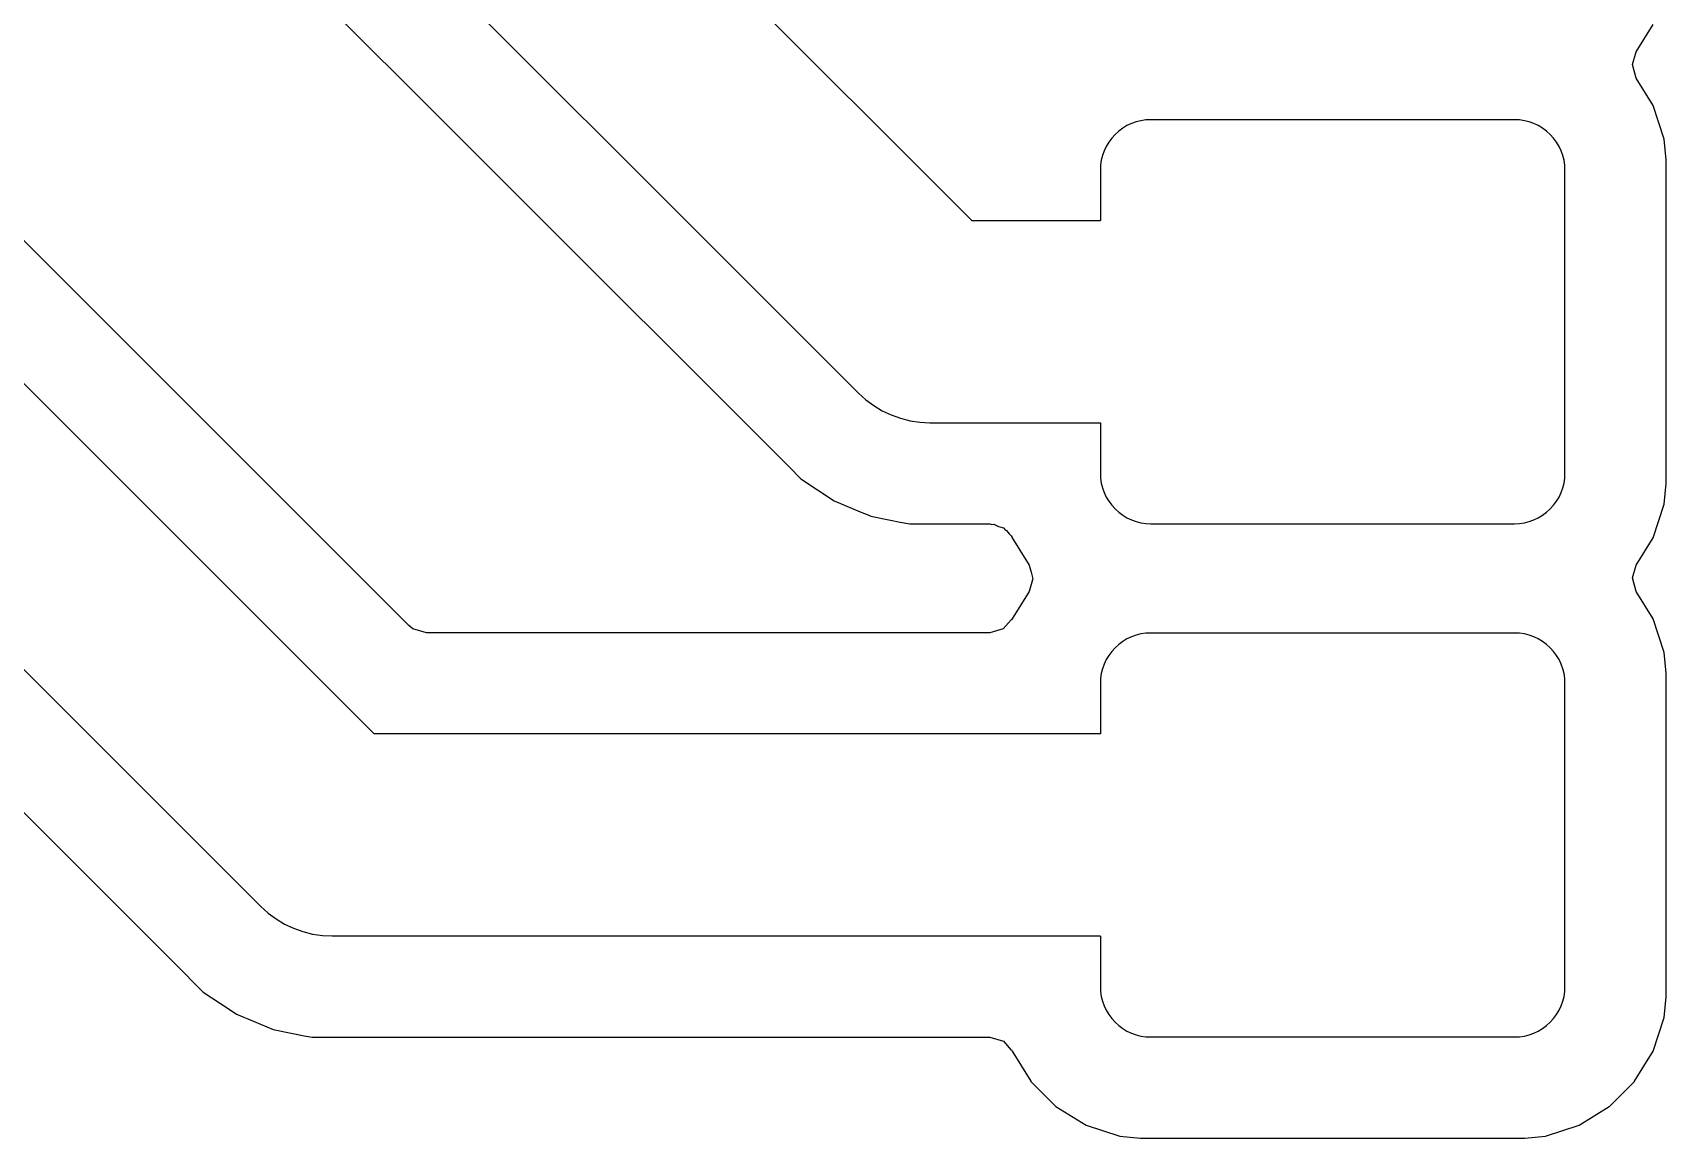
# Model space of a CAD drawing. Header units: metres. Extents: x 85.4 to 154.6, y -104.6 to -40.4.
# Drawn here: x 127.57 to 135.65, y -87.55 to -82.08 of the extents above; entities that cross this region are included whole.
import ezdxf

# ---------------------------------------------------------------- set-up
doc = ezdxf.new("R2010")
doc.units = ezdxf.units.M

msp = doc.modelspace()

# ---------------------------------------------------------------- linework, layer by layer
for points in [[(128.669, -81.5875), (131.2296, -84.1481), (131.2296, -84.1481), (131.3118, -84.2304), (131.3689, -84.2875), (131.3689, -84.2875), (131.3689, -84.2875), (131.3689, -84.2875), (131.3689, -84.2875), (131.3689, -84.2875), (131.369, -84.2875), (131.369, -84.2875), (131.369, -84.2875), (131.369, -84.2875), (131.369, -84.2875), (131.369, -84.2875), (131.369, -84.2875), (131.369, -84.2876), (131.5329, -84.397), (131.5329, -84.3971), (131.5329, -84.3971), (131.5329, -84.3971), (131.5329, -84.3971), (131.5329, -84.3971), (131.5329, -84.3971), (131.5329, -84.3971), (131.5329, -84.3971), (131.5329, -84.3971), (131.5329, -84.3971), (131.5329, -84.3971), (131.5329, -84.3971), (131.5329, -84.3971), (131.5329, -84.3971), (131.533, -84.3971), (131.6617, -84.4504), (131.7046, -84.4682), (131.715, -84.4725), (131.715, -84.4725), (131.715, -84.4725), (131.7151, -84.4725), (131.7151, -84.4725), (131.7151, -84.4725), (131.7151, -84.4725), (131.7151, -84.4725), (131.7151, -84.4725), (131.7151, -84.4725), (131.7151, -84.4725), (131.7151, -84.4725), (131.7151, -84.4725), (131.7151, -84.4725), (131.8118, -84.4918), (131.8601, -84.5014), (131.9084, -84.511), (131.9084, -84.511), (131.9084, -84.511), (131.9084, -84.511), (131.9084, -84.511), (131.9085, -84.511), (131.9085, -84.511), (131.9085, -84.511), (131.9085, -84.511), (131.9085, -84.511), (131.9085, -84.511), (131.9085, -84.511), (131.9085, -84.511), (131.9085, -84.511), (132.304, -84.511), (132.3139, -84.5139), (132.3139, -84.5139), (132.3139, -84.5139), (132.3139, -84.5139), (132.3139, -84.5139), (132.3139, -84.5139), (132.314, -84.5139), (132.314, -84.5139), (132.314, -84.5139), (132.314, -84.5139), (132.314, -84.5139), (132.314, -84.5139), (132.314, -84.5139), (132.314, -84.5139), (132.314, -84.5139), (132.314, -84.5139), (132.314, -84.5139), (132.314, -84.5139), (132.3141, -84.5139), (132.3141, -84.5139), (132.3141, -84.5139), (132.3141, -84.5139), (132.3141, -84.5139), (132.3141, -84.5139), (132.3141, -84.5139), (132.3141, -84.5139), (132.3243, -84.5127), (132.3468, -84.5236), (132.3468, -84.5236), (132.3468, -84.5236), (132.3468, -84.5236), (132.3468, -84.5236), (132.3468, -84.5236), (132.3468, -84.5236), (132.3468, -84.5236), (132.3468, -84.5236), (132.3468, -84.5236), (132.3468, -84.5236), (132.3469, -84.5236), (132.3469, -84.5236), (132.3469, -84.5236), (132.3709, -84.5306), (132.3792, -84.5392), (132.3792, -84.5392), (132.3792, -84.5392), (132.3793, -84.5392), (132.3793, -84.5392), (132.3793, -84.5392), (132.3793, -84.5392), (132.3793, -84.5392), (132.3793, -84.5392), (132.3793, -84.5392), (132.3793, -84.5392), (132.3793, -84.5392), (132.3793, -84.5392), (132.3793, -84.5392), (132.3793, -84.5392), (132.3793, -84.5393), (132.3793, -84.5393), (132.3793, -84.5393), (132.3793, -84.5393), (132.3793, -84.5393), (132.3794, -84.5393), (132.3794, -84.5393), (132.3794, -84.5393), (132.3794, -84.5393), (132.3794, -84.5393), (132.3794, -84.5393), (132.3869, -84.5429), (132.3993, -84.5597), (132.3993, -84.5597), (132.3993, -84.5597), (132.3993, -84.5597), (132.3993, -84.5597), (132.3993, -84.5597), (132.3993, -84.5597), (132.3993, -84.5597), (132.4094, -84.57), (132.4141, -84.5777), (132.4147, -84.5795), (132.4147, -84.5795), (132.4147, -84.5795), (132.4147, -84.5795), (132.4147, -84.5795), (132.4147, -84.5795), (132.4147, -84.5795), (132.4147, -84.5795), (132.4147, -84.5796), (132.4147, -84.5796), (132.4147, -84.5796), (132.4148, -84.5796), (132.4148, -84.5796), (132.4148, -84.5796), (132.4984, -84.7153), (132.4985, -84.7154), (132.5076, -84.7489), (132.5076, -84.7489), (132.5076, -84.7489), (132.5167, -84.7823), (132.5167, -84.7823), (132.5167, -84.7823), (132.5167, -84.7823), (132.5167, -84.7824), (132.5167, -84.7824), (132.5167, -84.7824), (132.5167, -84.7824), (132.5167, -84.7824), (132.5167, -84.7824), (132.5167, -84.7824), (132.5167, -84.7824), (132.5167, -84.7824), (132.5167, -84.7824), (132.5167, -84.7824), (132.5167, -84.7824), (132.5167, -84.7824), (132.5167, -84.7824), (132.5167, -84.7825), (132.5167, -84.7825), (132.5167, -84.7825), (132.5167, -84.7825), (132.5167, -84.7825), (132.5167, -84.7825), (132.5167, -84.7825), (132.5167, -84.7825), (132.5167, -84.7825), (132.5167, -84.7825), (132.5167, -84.7825), (132.5167, -84.7825), (132.5167, -84.7826), (132.5167, -84.7826), (132.5167, -84.7826), (132.5167, -84.7826), (132.5167, -84.7826), (132.5167, -84.7826), (132.5167, -84.7826), (132.5167, -84.7826), (132.5167, -84.7826), (132.5167, -84.7826), (132.5154, -84.7866), (132.5154, -84.7866), (132.5154, -84.7866), (132.5154, -84.7866), (132.5154, -84.7866), (132.5154, -84.7866), (132.5154, -84.7866), (132.4983, -84.8449), (132.4112, -84.9861), (132.4099, -84.9853), (132.4099, -84.9853), (132.4099, -84.9853), (132.4098, -84.9853), (132.4098, -84.9853), (132.4098, -84.9853), (132.4098, -84.9853), (132.4098, -84.9853), (132.4098, -84.9852), (132.4098, -84.9852), (132.4098, -84.9852), (132.4098, -84.9852), (132.4098, -84.9852), (132.4098, -84.9852), (132.4098, -84.9852), (132.4098, -84.9852), (132.4098, -84.9852), (132.4097, -84.9852), (132.4097, -84.9852), (132.4097, -84.9852), (132.4097, -84.9852), (132.4097, -84.9852), (132.4097, -84.9852), (132.4097, -84.9852), (132.4097, -84.9852), (132.4097, -84.9852), (132.4097, -84.9852), (132.4097, -84.9852), (132.4097, -84.9852), (132.4096, -84.9852), (132.4096, -84.9852), (132.4096, -84.9852), (132.4096, -84.9852), (132.4096, -84.9852), (132.4096, -84.9852), (132.4096, -84.9852), (132.4096, -84.9852), (132.4096, -84.9852), (132.4096, -84.9852), (132.4096, -84.9852), (132.4096, -84.9852), (132.4095, -84.9852), (132.4095, -84.9852), (132.4095, -84.9852), (132.4095, -84.9852), (132.4095, -84.9852), (132.4095, -84.9852), (132.4095, -84.9852), (132.4095, -84.9852), (132.4095, -84.9852), (132.4095, -84.9852), (132.4095, -84.9852), (132.4095, -84.9852), (132.4094, -84.9852), (132.4094, -84.9852), (132.4094, -84.9852), (132.4094, -84.9852), (132.4094, -84.9852), (132.4094, -84.9852), (132.4094, -84.9852), (132.4094, -84.9853), (132.4094, -84.9853), (132.4094, -84.9853), (132.4094, -84.9853), (132.4094, -84.9853), (132.4094, -84.9853), (132.4093, -84.9853), (132.4093, -84.9853), (132.4093, -84.9853), (132.4093, -84.9853), (132.4093, -84.9853), (132.4093, -84.9853), (132.4093, -84.9853), (132.4093, -84.9853), (132.4093, -84.9853), (132.4093, -84.9853), (132.4093, -84.9853), (132.4093, -84.9853), (132.4093, -84.9853), (132.4093, -84.9853), (132.4093, -84.9853), (132.4092, -84.9854), (132.4092, -84.9854), (132.4092, -84.9854), (132.4092, -84.9854), (132.4092, -84.9854), (132.37, -85.0299), (132.304, -85.049), (129.5159, -85.049), (129.449, -85.0294), (129.4284, -85.0128), (120.9572, -76.5416)], [(119.5666, -77.2734), (128.6966, -86.4034), (128.733, -86.4363), (128.7724, -86.4655), (128.8144, -86.4907), (128.8588, -86.5117), (128.9049, -86.5282), (128.9525, -86.5401), (129.001, -86.5473), (129.05, -86.5498), (132.85, -86.5498), (132.85, -86.5498), (132.85, -86.5498), (132.85, -86.5498), (132.85, -86.5498), (132.85, -86.5498), (132.85, -86.5498), (132.85, -86.5498), (132.8501, -86.5498), (132.8501, -86.5498), (132.8501, -86.5498), (132.8501, -86.5498), (132.8501, -86.5498), (132.8501, -86.5498), (132.8501, -86.5498), (132.8501, -86.5498), (132.8501, -86.5498), (132.8501, -86.5498), (132.8501, -86.5498), (132.8501, -86.5498), (132.8502, -86.5498), (132.8502, -86.5498), (132.8502, -86.5498), (132.8502, -86.5498), (132.8502, -86.5498), (132.8502, -86.5498), (132.8502, -86.5498), (132.8502, -86.5498), (132.8502, -86.5498), (132.8502, -86.5498), (132.8502, -86.5498), (132.8502, -86.5498), (132.8502, -86.5498), (132.8503, -86.5498), (132.8503, -86.5498), (132.8503, -86.5498), (132.8503, -86.5498), (132.8503, -86.5498), (132.8503, -86.5498), (132.8503, -86.5498), (132.8503, -86.5498), (132.8503, -86.5499), (132.8503, -86.5499), (132.8503, -86.5499), (132.8503, -86.5499), (132.8503, -86.5499), (132.8503, -86.5499), (132.8503, -86.5499), (132.8504, -86.5499), (132.8504, -86.5499), (132.8504, -86.5499), (132.8504, -86.5499), (132.8504, -86.5499), (132.8504, -86.5499), (132.8504, -86.5499), (132.8504, -86.5499), (132.8504, -86.5499), (132.8504, -86.55), (132.8504, -86.55), (132.8504, -86.55), (132.8504, -86.55), (132.8504, -86.55), (132.8504, -86.55), (132.8504, -86.55), (132.8504, -86.55), (132.8504, -86.55), (132.8504, -86.55), (132.8504, -86.55), (132.8504, -86.55), (132.8505, -86.55), (132.8505, -86.55), (132.8505, -86.55), (132.8505, -86.5501), (132.8505, -86.5501), (132.8505, -86.5501), (132.8505, -86.5501), (132.8505, -86.5501), (132.8505, -86.5501), (132.8505, -86.5501), (132.8505, -86.5501), (132.8505, -86.5501), (132.8505, -86.5501), (132.8505, -86.5501), (132.8505, -86.5501), (132.8505, -86.5502), (132.8505, -86.5502), (132.8505, -86.5502), (132.8505, -86.5502), (132.8505, -86.5502), (132.8505, -86.5502), (132.8505, -86.5502), (132.8505, -86.5502), (132.8505, -86.5502), (132.8505, -86.5502), (132.8505, -86.5502), (132.8505, -86.5502), (132.8505, -86.5502), (132.8505, -86.5503), (132.8505, -86.8), (132.8517, -86.8245), (132.8553, -86.8487), (132.8612, -86.8724), (132.8695, -86.8955), (132.88, -86.9176), (132.8925, -86.9386), (132.9071, -86.9583), (132.9236, -86.9764), (132.9417, -86.9929), (132.9614, -87.0075), (132.9824, -87.02), (133.0045, -87.0305), (133.0276, -87.0388), (133.0513, -87.0447), (133.0755, -87.0483), (133.1, -87.0495), (134.9, -87.0495), (134.9245, -87.0483), (134.9487, -87.0447), (134.9724, -87.0388), (134.9955, -87.0305), (135.0176, -87.02), (135.0386, -87.0075), (135.0583, -86.9929), (135.0764, -86.9764), (135.0929, -86.9583), (135.1075, -86.9386), (135.12, -86.9176), (135.1305, -86.8955), (135.1388, -86.8724), (135.1447, -86.8487), (135.1483, -86.8245), (135.1495, -86.8), (135.1495, -85.3), (135.1483, -85.2755), (135.1447, -85.2513), (135.1388, -85.2276), (135.1305, -85.2045), (135.12, -85.1824), (135.1075, -85.1614), (135.0929, -85.1417), (135.0764, -85.1236), (135.0583, -85.1071), (135.0386, -85.0925), (135.0176, -85.08), (134.9955, -85.0695), (134.9724, -85.0612), (134.9487, -85.0553), (134.9245, -85.0517), (134.9, -85.0505), (133.1, -85.0505), (133.0755, -85.0517), (133.0513, -85.0553), (133.0276, -85.0612), (133.0045, -85.0695), (132.9824, -85.08), (132.9614, -85.0925), (132.9417, -85.1071), (132.9236, -85.1236), (132.9071, -85.1417), (132.8925, -85.1614), (132.88, -85.1824), (132.8695, -85.2045), (132.8612, -85.2276), (132.8553, -85.2513), (132.8517, -85.2755), (132.8505, -85.3), (132.8505, -85.5497), (132.8505, -85.5498), (132.8505, -85.5498), (132.8505, -85.5498), (132.8505, -85.5498), (132.8505, -85.5498), (132.8505, -85.5498), (132.8505, -85.5498), (132.8505, -85.5498), (132.8505, -85.5498), (132.8505, -85.5498), (132.8505, -85.5498), (132.8505, -85.5498), (132.8505, -85.5498), (132.8505, -85.5499), (132.8505, -85.5499), (132.8505, -85.5499), (132.8505, -85.5499), (132.8505, -85.5499), (132.8505, -85.5499), (132.8505, -85.5499), (132.8505, -85.5499), (132.8505, -85.5499), (132.8505, -85.5499), (132.8505, -85.5499), (132.8505, -85.5499), (132.8505, -85.55), (132.8505, -85.55), (132.8505, -85.55), (132.8504, -85.55), (132.8504, -85.55), (132.8504, -85.55), (132.8504, -85.55), (132.8504, -85.55), (132.8504, -85.55), (132.8504, -85.55), (132.8504, -85.55), (132.8504, -85.55), (132.8504, -85.55), (132.8504, -85.55), (132.8504, -85.55), (132.8504, -85.5501), (132.8504, -85.5501), (132.8504, -85.5501), (132.8504, -85.5501), (132.8504, -85.5501), (132.8504, -85.5501), (132.8504, -85.5501), (132.8504, -85.5501), (132.8504, -85.5501), (132.8503, -85.5501), (132.8503, -85.5501), (132.8503, -85.5501), (132.8503, -85.5501), (132.8503, -85.5501), (132.8503, -85.5501), (132.8503, -85.5501), (132.8503, -85.5502), (132.8503, -85.5502), (132.8503, -85.5502), (132.8503, -85.5502), (132.8503, -85.5502), (132.8503, -85.5502), (132.8503, -85.5502), (132.8503, -85.5502), (132.8502, -85.5502), (132.8502, -85.5502), (132.8502, -85.5502), (132.8502, -85.5502), (132.8502, -85.5502), (132.8502, -85.5502), (132.8502, -85.5502), (132.8502, -85.5502), (132.8502, -85.5502), (132.8502, -85.5502), (132.8502, -85.5502), (132.8502, -85.5502), (132.8502, -85.5502), (132.8501, -85.5502), (132.8501, -85.5502), (132.8501, -85.5502), (132.8501, -85.5502), (132.8501, -85.5502), (132.8501, -85.5502), (132.8501, -85.5502), (132.8501, -85.5502), (132.8501, -85.5502), (132.8501, -85.5502), (132.8501, -85.5502), (132.8501, -85.5502), (132.85, -85.5502), (132.85, -85.5502), (132.85, -85.5502), (132.85, -85.5502), (132.85, -85.5502), (132.85, -85.5502), (132.85, -85.5502), (132.85, -85.5502), (129.2572, -85.5502), (129.2572, -85.5502), (129.2572, -85.5502), (129.2572, -85.5502), (129.2572, -85.5502), (129.2572, -85.5502), (129.2572, -85.5502), (129.2572, -85.5502), (129.2571, -85.5502), (129.2571, -85.5502), (129.2571, -85.5502), (129.2571, -85.5502), (129.2571, -85.5502), (129.2571, -85.5502), (129.2571, -85.5502), (129.2571, -85.5502), (129.2571, -85.5502), (129.2571, -85.5502), (129.2571, -85.5502), (129.2571, -85.5502), (129.2571, -85.5502), (129.257, -85.5502), (129.257, -85.5502), (129.257, -85.5502), (129.257, -85.5502), (129.257, -85.5502), (129.257, -85.5502), (129.257, -85.5502), (129.257, -85.5502), (129.257, -85.5502), (129.257, -85.5502), (129.257, -85.5502), (129.257, -85.5502), (129.257, -85.5502), (129.257, -85.5502), (129.2569, -85.5502), (129.2569, -85.5502), (129.2569, -85.5502), (129.2569, -85.5502), (129.2569, -85.5502), (129.2569, -85.5502), (129.2569, -85.5501), (129.2569, -85.5501), (129.2569, -85.5501), (129.2569, -85.5501), (129.2569, -85.5501), (129.2569, -85.5501), (129.2569, -85.5501), (129.2569, -85.5501), (129.2569, -85.5501), (120.4199, -76.7131)], [(119.2862, -77.7018), (128.2694, -86.685), (128.2694, -86.685), (128.2694, -86.685), (128.2694, -86.685), (128.2694, -86.685), (128.2694, -86.685), (128.2694, -86.685), (128.2694, -86.685), (128.4119, -86.8275), (128.4119, -86.8275), (128.4119, -86.8275), (128.4119, -86.8275), (128.4119, -86.8275), (128.4119, -86.8275), (128.4119, -86.8275), (128.4119, -86.8275), (128.4119, -86.8275), (128.4119, -86.8275), (128.4119, -86.8275), (128.4119, -86.8275), (128.4119, -86.8275), (128.4119, -86.8276), (128.5393, -86.9126), (128.5758, -86.937), (128.5758, -86.9371), (128.5758, -86.9371), (128.5758, -86.9371), (128.5758, -86.9371), (128.5758, -86.9371), (128.5759, -86.9371), (128.5759, -86.9371), (128.5759, -86.9371), (128.5759, -86.9371), (128.5759, -86.9371), (128.5759, -86.9371), (128.5759, -86.9371), (128.5759, -86.9371), (128.6642, -86.9737), (128.758, -87.0125), (128.758, -87.0125), (128.758, -87.0125), (128.758, -87.0125), (128.758, -87.0125), (128.758, -87.0125), (128.758, -87.0125), (128.758, -87.0125), (128.758, -87.0125), (128.758, -87.0125), (128.758, -87.0125), (128.7581, -87.0125), (128.7581, -87.0125), (128.7581, -87.0125), (128.8547, -87.0318), (128.9112, -87.043), (128.9514, -87.051), (128.9514, -87.051), (128.9514, -87.051), (128.9514, -87.051), (128.9514, -87.051), (128.9514, -87.051), (128.9514, -87.051), (128.9514, -87.051), (128.9514, -87.051), (128.9514, -87.051), (128.9514, -87.051), (128.9514, -87.051), (128.9514, -87.051), (128.9515, -87.051), (132.304, -87.051), (132.3709, -87.0706), (132.4093, -87.1146), (132.4093, -87.1146), (132.4093, -87.1146), (132.4093, -87.1146), (132.4093, -87.1146), (132.4093, -87.1146), (132.4093, -87.1146), (132.4093, -87.1146), (132.4093, -87.1146), (132.4093, -87.1147), (132.4093, -87.1147), (132.4093, -87.1147), (132.4093, -87.1147), (132.4093, -87.1147), (132.4093, -87.1147), (132.4094, -87.1147), (132.4094, -87.1147), (132.4094, -87.1147), (132.4094, -87.1147), (132.4094, -87.1147), (132.4094, -87.1147), (132.4094, -87.1147), (132.4094, -87.1147), (132.4094, -87.1147), (132.4094, -87.1147), (132.4094, -87.1147), (132.4094, -87.1147), (132.4094, -87.1147), (132.4094, -87.1147), (132.4095, -87.1147), (132.4095, -87.1147), (132.4095, -87.1147), (132.4095, -87.1147), (132.4095, -87.1147), (132.4095, -87.1147), (132.4095, -87.1148), (132.4095, -87.1148), (132.4095, -87.1148), (132.4095, -87.1148), (132.4095, -87.1148), (132.4095, -87.1148), (132.4095, -87.1148), (132.4096, -87.1148), (132.4096, -87.1148), (132.4096, -87.1148), (132.4096, -87.1148), (132.4096, -87.1148), (132.4096, -87.1148), (132.4096, -87.1148), (132.4096, -87.1148), (132.4096, -87.1148), (132.4096, -87.1148), (132.4096, -87.1148), (132.4096, -87.1148), (132.4097, -87.1148), (132.4097, -87.1148), (132.4097, -87.1148), (132.4097, -87.1148), (132.4097, -87.1148), (132.4097, -87.1148), (132.4097, -87.1148), (132.4097, -87.1148), (132.4097, -87.1148), (132.4097, -87.1148), (132.4097, -87.1148), (132.4097, -87.1148), (132.4098, -87.1148), (132.4098, -87.1148), (132.4098, -87.1148), (132.4098, -87.1147), (132.4098, -87.1147), (132.4098, -87.1147), (132.4098, -87.1147), (132.4098, -87.1147), (132.4098, -87.1147), (132.4098, -87.1147), (132.4098, -87.1147), (132.4098, -87.1147), (132.4099, -87.1147), (132.4099, -87.1147), (132.4099, -87.1147), (132.4099, -87.1147), (132.4099, -87.1147), (132.4099, -87.1147), (132.4099, -87.1147), (132.4099, -87.1147), (132.4112, -87.1139), (132.4148, -87.1196), (132.5069, -87.2689), (132.5069, -87.2689), (132.5069, -87.2689), (132.5069, -87.2689), (132.5069, -87.2689), (132.5069, -87.269), (132.5069, -87.269), (132.5069, -87.269), (132.5069, -87.269), (132.5069, -87.269), (132.5069, -87.269), (132.5069, -87.269), (132.5069, -87.269), (132.5069, -87.269), (132.631, -87.3931), (132.631, -87.3931), (132.631, -87.3931), (132.631, -87.3931), (132.631, -87.3931), (132.631, -87.3931), (132.631, -87.3931), (132.631, -87.3931), (132.631, -87.3931), (132.6311, -87.3931), (132.6311, -87.3931), (132.6311, -87.3931), (132.6311, -87.3931), (132.6311, -87.3931), (132.7804, -87.4852), (132.7804, -87.4852), (132.7804, -87.4852), (132.7804, -87.4853), (132.7804, -87.4853), (132.7804, -87.4853), (132.7805, -87.4853), (132.7805, -87.4853), (132.7805, -87.4853), (132.7805, -87.4853), (132.7805, -87.4853), (132.7805, -87.4853), (132.7805, -87.4853), (132.7805, -87.4853), (132.947, -87.5405), (132.9471, -87.5405), (132.9471, -87.5405), (132.9471, -87.5405), (132.9471, -87.5405), (132.9471, -87.5405), (132.9471, -87.5405), (132.9471, -87.5405), (132.9471, -87.5405), (132.9471, -87.5405), (132.9471, -87.5405), (132.9471, -87.5405), (132.9471, -87.5405), (132.9472, -87.5405), (133.0499, -87.551), (133.05, -87.551), (133.05, -87.551), (133.05, -87.551), (133.05, -87.551), (133.05, -87.551), (133.05, -87.551), (133.05, -87.551), (134.95, -87.551), (134.95, -87.551), (134.95, -87.551), (134.95, -87.551), (134.95, -87.551), (134.95, -87.551), (134.95, -87.551), (134.9501, -87.551), (135.0528, -87.5405), (135.0529, -87.5405), (135.0529, -87.5405), (135.0529, -87.5405), (135.0529, -87.5405), (135.0529, -87.5405), (135.0529, -87.5405), (135.0529, -87.5405), (135.0529, -87.5405), (135.0529, -87.5405), (135.0529, -87.5405), (135.0529, -87.5405), (135.0529, -87.5405), (135.053, -87.5405), (135.2195, -87.4853), (135.2195, -87.4853), (135.2195, -87.4853), (135.2195, -87.4853), (135.2195, -87.4853), (135.2195, -87.4853), (135.2195, -87.4853), (135.2195, -87.4853), (135.2196, -87.4853), (135.2196, -87.4853), (135.2196, -87.4853), (135.2196, -87.4852), (135.2196, -87.4852), (135.2196, -87.4852), (135.3689, -87.3931), (135.3689, -87.3931), (135.3689, -87.3931), (135.3689, -87.3931), (135.3689, -87.3931), (135.369, -87.3931), (135.369, -87.3931), (135.369, -87.3931), (135.369, -87.3931), (135.369, -87.3931), (135.369, -87.3931), (135.369, -87.3931), (135.369, -87.3931), (135.369, -87.3931), (135.4931, -87.269), (135.4931, -87.269), (135.4931, -87.269), (135.4931, -87.269), (135.4931, -87.269), (135.4931, -87.269), (135.4931, -87.269), (135.4931, -87.269), (135.4931, -87.269), (135.4931, -87.2689), (135.4931, -87.2689), (135.4931, -87.2689), (135.4931, -87.2689), (135.4931, -87.2689), (135.5852, -87.1196), (135.5852, -87.1196), (135.5852, -87.1196), (135.5853, -87.1196), (135.5853, -87.1196), (135.5853, -87.1196), (135.5853, -87.1195), (135.5853, -87.1195), (135.5853, -87.1195), (135.5853, -87.1195), (135.5853, -87.1195), (135.5853, -87.1195), (135.5853, -87.1195), (135.5853, -87.1195), (135.6405, -86.953), (135.6405, -86.9529), (135.6405, -86.9529), (135.6405, -86.9529), (135.6405, -86.9529), (135.6405, -86.9529), (135.6405, -86.9529), (135.6405, -86.9529), (135.6405, -86.9529), (135.6405, -86.9529), (135.6405, -86.9529), (135.6405, -86.9529), (135.6405, -86.9529), (135.6405, -86.9528), (135.651, -86.8501), (135.651, -86.85), (135.651, -86.85), (135.651, -86.85), (135.651, -86.85), (135.651, -86.85), (135.651, -86.85), (135.651, -86.85), (135.651, -85.25), (135.651, -85.25), (135.651, -85.25), (135.651, -85.25), (135.651, -85.25), (135.651, -85.25), (135.651, -85.25), (135.651, -85.2499), (135.6405, -85.1472), (135.6405, -85.1471), (135.6405, -85.1471), (135.6405, -85.1471), (135.6405, -85.1471), (135.6405, -85.1471), (135.6405, -85.1471), (135.6405, -85.1471), (135.6405, -85.1471), (135.6405, -85.1471), (135.6405, -85.1471), (135.6405, -85.1471), (135.6405, -85.1471), (135.6405, -85.147), (135.5853, -84.9805), (135.5853, -84.9805), (135.5853, -84.9805), (135.5853, -84.9805), (135.5853, -84.9805), (135.5853, -84.9805), (135.5853, -84.9805), (135.5853, -84.9805), (135.5853, -84.9804), (135.5853, -84.9804), (135.5853, -84.9804), (135.5852, -84.9804), (135.5852, -84.9804), (135.5852, -84.9804), (135.5017, -84.8449), (135.4833, -84.7777), (135.5017, -84.7151), (135.5852, -84.5796), (135.5852, -84.5796), (135.5852, -84.5796), (135.5853, -84.5796), (135.5853, -84.5796), (135.5853, -84.5796), (135.5853, -84.5795), (135.5853, -84.5795), (135.5853, -84.5795), (135.5853, -84.5795), (135.5853, -84.5795), (135.5853, -84.5795), (135.5853, -84.5795), (135.5853, -84.5795), (135.6405, -84.413), (135.6405, -84.4129), (135.6405, -84.4129), (135.6405, -84.4129), (135.6405, -84.4129), (135.6405, -84.4129), (135.6405, -84.4129), (135.6405, -84.4129), (135.6405, -84.4129), (135.6405, -84.4129), (135.6405, -84.4129), (135.6405, -84.4129), (135.6405, -84.4129), (135.6405, -84.4128), (135.651, -84.3101), (135.651, -84.31), (135.651, -84.31), (135.651, -84.31), (135.651, -84.31), (135.651, -84.31), (135.651, -84.31), (135.651, -84.31), (135.651, -82.71), (135.651, -82.71), (135.651, -82.71), (135.651, -82.71), (135.651, -82.71), (135.651, -82.71), (135.651, -82.71), (135.651, -82.7099), (135.6405, -82.6072), (135.6405, -82.6071), (135.6405, -82.6071), (135.6405, -82.6071), (135.6405, -82.6071), (135.6405, -82.6071), (135.6405, -82.6071), (135.6405, -82.6071), (135.6405, -82.6071), (135.6405, -82.6071), (135.6405, -82.6071), (135.6405, -82.6071), (135.6405, -82.6071), (135.6405, -82.607), (135.5853, -82.4405), (135.5853, -82.4405), (135.5853, -82.4405), (135.5853, -82.4405), (135.5853, -82.4405), (135.5853, -82.4405), (135.5853, -82.4405), (135.5853, -82.4405), (135.5853, -82.4404), (135.5853, -82.4404), (135.5853, -82.4404), (135.5852, -82.4404), (135.5852, -82.4404), (135.5852, -82.4404), (135.5017, -82.3049), (135.4833, -82.2377), (135.5017, -82.1751), (135.5852, -82.0396)], [(128.9466, -81.1563), (131.6537, -83.8634), (131.69, -83.8963), (131.7294, -83.9255), (131.7715, -83.9507), (131.8158, -83.9717), (131.862, -83.9882), (131.9096, -84.0001), (131.9581, -84.0073), (132.0071, -84.0098), (132.85, -84.0098), (132.85, -84.0098), (132.85, -84.0098), (132.85, -84.0098), (132.85, -84.0098), (132.85, -84.0098), (132.85, -84.0098), (132.85, -84.0098), (132.8501, -84.0098), (132.8501, -84.0098), (132.8501, -84.0098), (132.8501, -84.0098), (132.8501, -84.0098), (132.8501, -84.0098), (132.8501, -84.0098), (132.8501, -84.0098), (132.8501, -84.0098), (132.8501, -84.0098), (132.8501, -84.0098), (132.8501, -84.0098), (132.8502, -84.0098), (132.8502, -84.0098), (132.8502, -84.0098), (132.8502, -84.0098), (132.8502, -84.0098), (132.8502, -84.0098), (132.8502, -84.0098), (132.8502, -84.0098), (132.8502, -84.0098), (132.8502, -84.0098), (132.8502, -84.0098), (132.8502, -84.0098), (132.8502, -84.0098), (132.8503, -84.0098), (132.8503, -84.0098), (132.8503, -84.0098), (132.8503, -84.0098), (132.8503, -84.0098), (132.8503, -84.0098), (132.8503, -84.0098), (132.8503, -84.0098), (132.8503, -84.0099), (132.8503, -84.0099), (132.8503, -84.0099), (132.8503, -84.0099), (132.8503, -84.0099), (132.8503, -84.0099), (132.8503, -84.0099), (132.8504, -84.0099), (132.8504, -84.0099), (132.8504, -84.0099), (132.8504, -84.0099), (132.8504, -84.0099), (132.8504, -84.0099), (132.8504, -84.0099), (132.8504, -84.0099), (132.8504, -84.0099), (132.8504, -84.01), (132.8504, -84.01), (132.8504, -84.01), (132.8504, -84.01), (132.8504, -84.01), (132.8504, -84.01), (132.8504, -84.01), (132.8504, -84.01), (132.8504, -84.01), (132.8504, -84.01), (132.8504, -84.01), (132.8504, -84.01), (132.8505, -84.01), (132.8505, -84.01), (132.8505, -84.01), (132.8505, -84.0101), (132.8505, -84.0101), (132.8505, -84.0101), (132.8505, -84.0101), (132.8505, -84.0101), (132.8505, -84.0101), (132.8505, -84.0101), (132.8505, -84.0101), (132.8505, -84.0101), (132.8505, -84.0101), (132.8505, -84.0101), (132.8505, -84.0101), (132.8505, -84.0102), (132.8505, -84.0102), (132.8505, -84.0102), (132.8505, -84.0102), (132.8505, -84.0102), (132.8505, -84.0102), (132.8505, -84.0102), (132.8505, -84.0102), (132.8505, -84.0102), (132.8505, -84.0102), (132.8505, -84.0102), (132.8505, -84.0102), (132.8505, -84.0102), (132.8505, -84.0103), (132.8505, -84.26), (132.8517, -84.2845), (132.8553, -84.3087), (132.8612, -84.3324), (132.8695, -84.3555), (132.88, -84.3776), (132.8925, -84.3986), (132.9071, -84.4183), (132.9236, -84.4364), (132.9417, -84.4529), (132.9614, -84.4675), (132.9824, -84.48), (133.0045, -84.4905), (133.0276, -84.4988), (133.0513, -84.5047), (133.0755, -84.5083), (133.1, -84.5095), (134.9, -84.5095), (134.9245, -84.5083), (134.9487, -84.5047), (134.9724, -84.4988), (134.9955, -84.4905), (135.0176, -84.48), (135.0386, -84.4675), (135.0583, -84.4529), (135.0764, -84.4364), (135.0929, -84.4183), (135.1075, -84.3986), (135.12, -84.3776), (135.1305, -84.3555), (135.1388, -84.3324), (135.1447, -84.3087), (135.1483, -84.2845), (135.1495, -84.26), (135.1495, -82.76), (135.1483, -82.7355), (135.1447, -82.7113), (135.1388, -82.6876), (135.1305, -82.6645), (135.12, -82.6424), (135.1075, -82.6214), (135.0929, -82.6017), (135.0764, -82.5836), (135.0583, -82.5671), (135.0386, -82.5525), (135.0176, -82.54), (134.9955, -82.5295), (134.9724, -82.5212), (134.9487, -82.5153), (134.9245, -82.5117), (134.9, -82.5105), (133.1, -82.5105), (133.0755, -82.5117), (133.0513, -82.5153), (133.0276, -82.5212), (133.0045, -82.5295), (132.9824, -82.54), (132.9614, -82.5525), (132.9417, -82.5671), (132.9236, -82.5836), (132.9071, -82.6017), (132.8925, -82.6214), (132.88, -82.6424), (132.8695, -82.6645), (132.8612, -82.6876), (132.8553, -82.7113), (132.8517, -82.7355), (132.8505, -82.76), (132.8505, -83.0097), (132.8505, -83.0098), (132.8505, -83.0098), (132.8505, -83.0098), (132.8505, -83.0098), (132.8505, -83.0098), (132.8505, -83.0098), (132.8505, -83.0098), (132.8505, -83.0098), (132.8505, -83.0098), (132.8505, -83.0098), (132.8505, -83.0098), (132.8505, -83.0098), (132.8505, -83.0098), (132.8505, -83.0099), (132.8505, -83.0099), (132.8505, -83.0099), (132.8505, -83.0099), (132.8505, -83.0099), (132.8505, -83.0099), (132.8505, -83.0099), (132.8505, -83.0099), (132.8505, -83.0099), (132.8505, -83.0099), (132.8505, -83.0099), (132.8505, -83.0099), (132.8505, -83.01), (132.8505, -83.01), (132.8505, -83.01), (132.8504, -83.01), (132.8504, -83.01), (132.8504, -83.01), (132.8504, -83.01), (132.8504, -83.01), (132.8504, -83.01), (132.8504, -83.01), (132.8504, -83.01), (132.8504, -83.01), (132.8504, -83.01), (132.8504, -83.01), (132.8504, -83.01), (132.8504, -83.0101), (132.8504, -83.0101), (132.8504, -83.0101), (132.8504, -83.0101), (132.8504, -83.0101), (132.8504, -83.0101), (132.8504, -83.0101), (132.8504, -83.0101), (132.8504, -83.0101), (132.8503, -83.0101), (132.8503, -83.0101), (132.8503, -83.0101), (132.8503, -83.0101), (132.8503, -83.0101), (132.8503, -83.0101), (132.8503, -83.0101), (132.8503, -83.0102), (132.8503, -83.0102), (132.8503, -83.0102), (132.8503, -83.0102), (132.8503, -83.0102), (132.8503, -83.0102), (132.8503, -83.0102), (132.8503, -83.0102), (132.8502, -83.0102), (132.8502, -83.0102), (132.8502, -83.0102), (132.8502, -83.0102), (132.8502, -83.0102), (132.8502, -83.0102), (132.8502, -83.0102), (132.8502, -83.0102), (132.8502, -83.0102), (132.8502, -83.0102), (132.8502, -83.0102), (132.8502, -83.0102), (132.8502, -83.0102), (132.8501, -83.0102), (132.8501, -83.0102), (132.8501, -83.0102), (132.8501, -83.0102), (132.8501, -83.0102), (132.8501, -83.0102), (132.8501, -83.0102), (132.8501, -83.0102), (132.8501, -83.0102), (132.8501, -83.0102), (132.8501, -83.0102), (132.8501, -83.0102), (132.85, -83.0102), (132.85, -83.0102), (132.85, -83.0102), (132.85, -83.0102), (132.85, -83.0102), (132.85, -83.0102), (132.85, -83.0102), (132.85, -83.0102), (132.2143, -83.0102), (132.2143, -83.0102), (132.2143, -83.0102), (132.2142, -83.0102), (132.2142, -83.0102), (132.2142, -83.0102), (132.2142, -83.0102), (132.2142, -83.0102), (132.2142, -83.0102), (132.2142, -83.0102), (132.2142, -83.0102), (132.2142, -83.0102), (132.2142, -83.0102), (132.2142, -83.0102), (132.2142, -83.0102), (132.2141, -83.0102), (132.2141, -83.0102), (132.2141, -83.0102), (132.2141, -83.0102), (132.2141, -83.0102), (132.2141, -83.0102), (132.2141, -83.0102), (132.2141, -83.0102), (132.2141, -83.0102), (132.2141, -83.0102), (132.2141, -83.0102), (132.2141, -83.0102), (132.2141, -83.0102), (132.2141, -83.0102), (132.214, -83.0102), (132.214, -83.0102), (132.214, -83.0102), (132.214, -83.0102), (132.214, -83.0102), (132.214, -83.0102), (132.214, -83.0102), (132.214, -83.0102), (132.214, -83.0102), (132.214, -83.0102), (132.214, -83.0102), (132.214, -83.0102), (132.214, -83.0101), (132.2139, -83.0101), (132.2139, -83.0101), (132.2139, -83.0101), (132.2139, -83.0101), (132.2139, -83.0101), (132.2139, -83.0101), (132.2139, -83.0101), (132.2139, -83.0101), (129.7999, -80.5961)]]:
    msp.add_lwpolyline(points)

doc.saveas('drawing.dxf')
